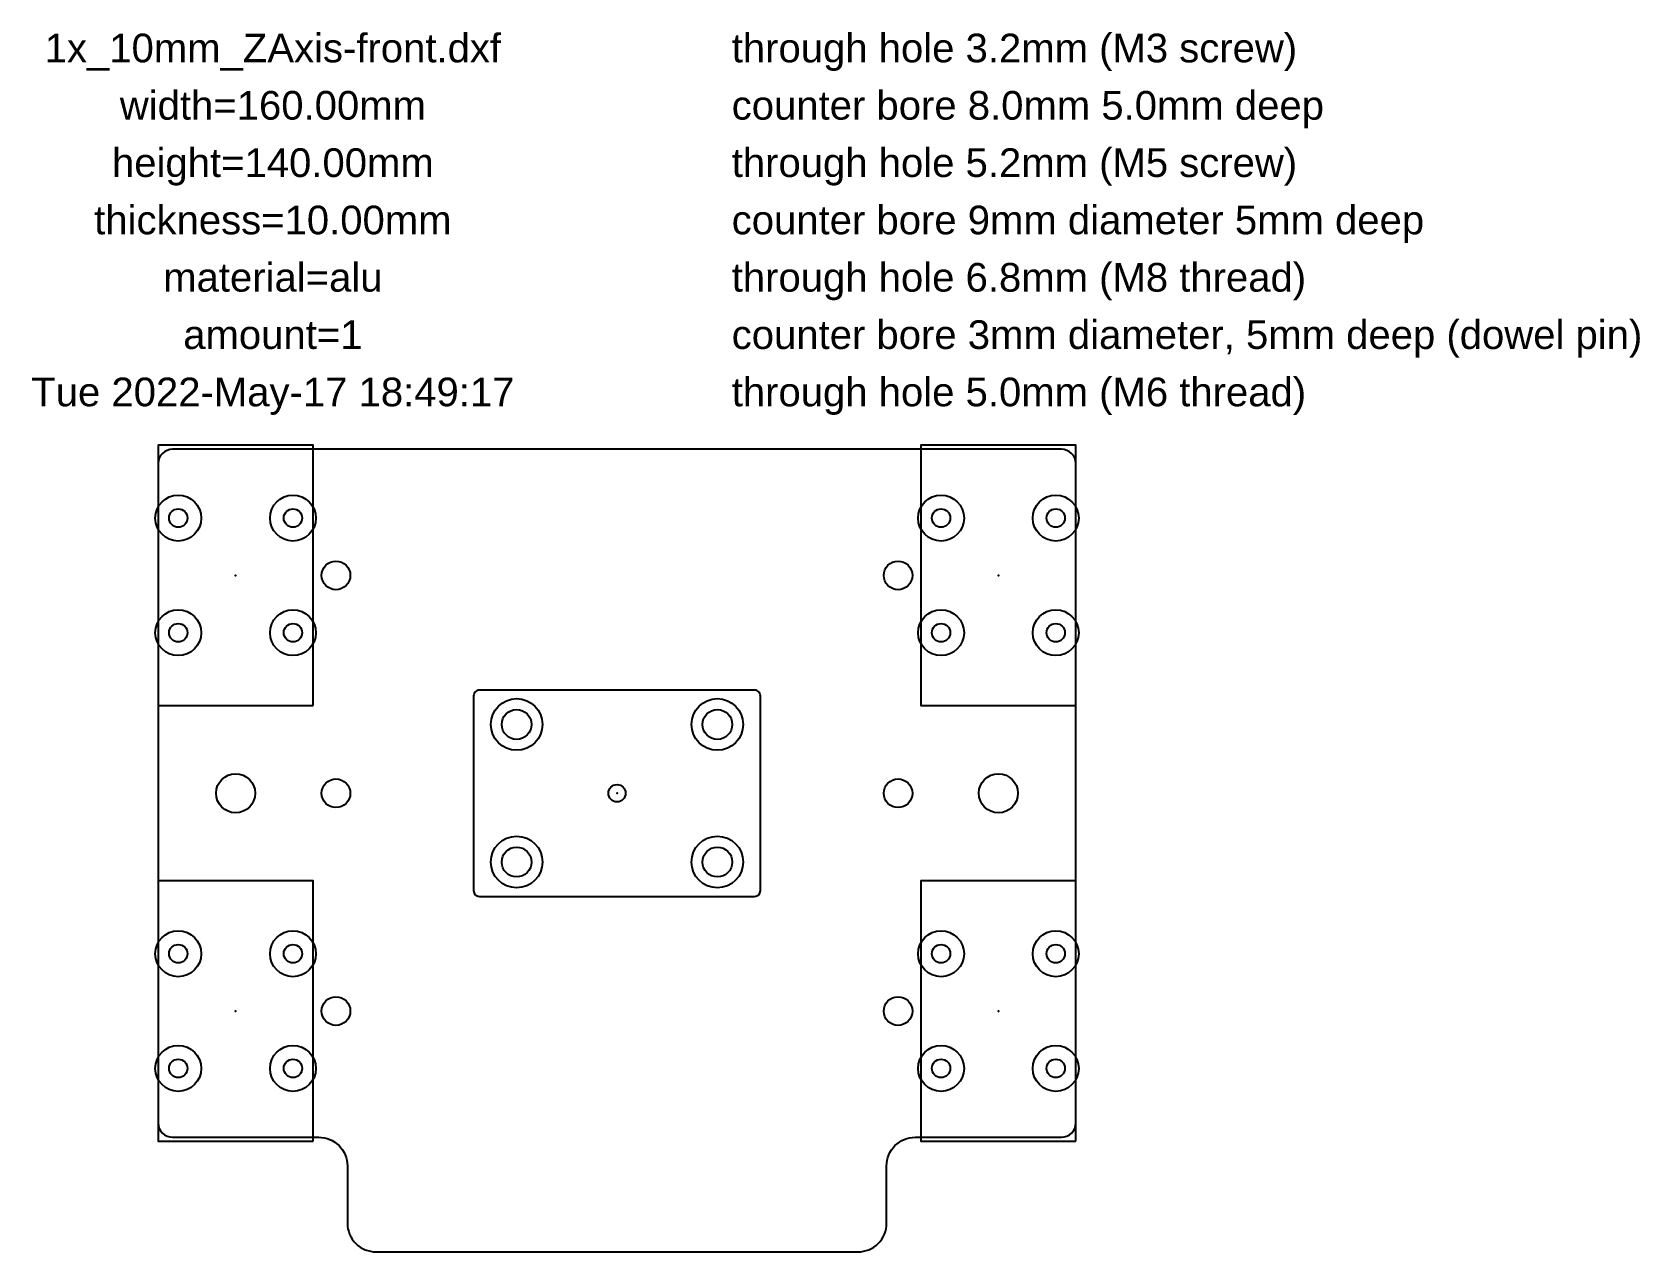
# Model space of a CAD drawing. Header units: millimetres. Extents: x -102 to 178, y 0 to 213.
import ezdxf
from ezdxf.enums import TextEntityAlignment as Align

# ---------------------------------------------------------------- set-up
doc = ezdxf.new("R2010")
doc.units = ezdxf.units.MM
for name, color, linetype in [('annotation', 7, 'Continuous'), ('cb3x5', 1, 'Continuous'), ('cb8x5', 5, 'Continuous'), ('cb9x5', 6, 'Continuous'), ('outline', 2, 'Continuous'), ('th32', 3, 'Continuous'), ('th50', 7, 'Continuous'), ('th52', 30, 'Continuous'), ('th68', 2, 'Continuous')]:
    doc.layers.add(name, color=color, linetype=linetype)
doc.styles.add('LiberationSans', font='LiberationSans-Regular.ttf')

msp = doc.modelspace()

# ---------------------------------------------------------------- linework, layer by layer
msp.add_lwpolyline([(-42, 0), (42, 0, 0.414214), (47, 5), (47, 15, -0.414214), (52, 20), (77.5, 20, 0.414214), (80, 22.5), (80, 137.5, 0.414214), (77.5, 140), (-77.5, 140, 0.414214), (-80, 137.5), (-80, 22.5, 0.414214), (-77.5, 20), (-52, 20, -0.414214), (-47, 15), (-47, 5, 0.414214)], format="xyb", close=True)
at = {"layer": 'cb3x5'}
msp.add_circle((0, 80), 1.5, dxfattribs=at)
at = {"layer": 'cb8x5'}
for centre in [(-76.5, 128), (-56.5, 128), (56.5, 128), (76.5, 128), (-76.5, 108), (-56.5, 108), (56.5, 108), (76.5, 108), (-76.5, 52), (-56.5, 52), (56.5, 52), (76.5, 52), (-76.5, 32), (-56.5, 32), (56.5, 32), (76.5, 32)]:
    msp.add_circle(centre, 4, dxfattribs=at)
at = {"layer": 'cb9x5'}
for centre in [(-17.5, 92), (17.5, 92), (-17.5, 68), (17.5, 68)]:
    msp.add_circle(centre, 4.5, dxfattribs=at)
at = {"layer": 'outline'}
for points in [[(-53, 95.3), (-53, 140.7), (-80, 140.7), (-80, 95.3)], [(80, 95.3), (80, 140.7), (53, 140.7), (53, 95.3)], [(-53, 19.3), (-53, 64.7), (-80, 64.7), (-80, 19.3)], [(80, 19.3), (80, 64.7), (53, 64.7), (53, 19.3)]]:
    msp.add_lwpolyline(points, close=True, dxfattribs=at)
msp.add_lwpolyline([(25, 63), (25, 97, 0.414214), (24, 98), (-24, 98, 0.414214), (-25, 97), (-25, 63, 0.414214), (-24, 62), (24, 62, 0.414214)], format="xyb", close=True, dxfattribs=at)
for p in [(-66.5, 118), (66.5, 118), (0, 80), (-66.5, 42), (66.5, 42)]:
    msp.add_point(p, dxfattribs=at)
at = {"layer": 'th32'}
for centre in [(-76.5, 128), (-56.5, 128), (56.5, 128), (76.5, 128), (-76.5, 108), (-56.5, 108), (56.5, 108), (76.5, 108), (-76.5, 52), (-56.5, 52), (56.5, 52), (76.5, 52), (-76.5, 32), (-56.5, 32), (56.5, 32), (76.5, 32)]:
    msp.add_circle(centre, 1.6, dxfattribs=at)
at = {"layer": 'th50'}
for centre in [(-49, 118), (49, 118), (-49, 80), (49, 80), (-49, 42), (49, 42)]:
    msp.add_circle(centre, 2.5, dxfattribs=at)
at = {"layer": 'th52'}
for centre in [(-17.5, 92), (17.5, 92), (-17.5, 68), (17.5, 68)]:
    msp.add_circle(centre, 2.6, dxfattribs=at)
at = {"layer": 'th68'}
for centre in [(-66.5, 80), (66.5, 80)]:
    msp.add_circle(centre, 3.4, dxfattribs=at)

# ---------------------------------------------------------------- texts
at = {"layer": 'annotation', "style": 'LiberationSans'}
for s, p in [('1x_10mm_ZAxis-front.dxf', (-60, 210)), ('width=160.00mm', (-60, 200)), ('height=140.00mm', (-60, 190)), ('thickness=10.00mm', (-60, 180)), ('material=alu', (-60, 170)), ('amount=1', (-60, 160)), ('Tue 2022-May-17 18:49:17', (-60, 150))]:
    msp.add_text(s, height=5, dxfattribs=at).set_placement(p, align=Align.MIDDLE_CENTER)
at = {"layer": 'cb3x5', "style": 'LiberationSans'}
msp.add_text('counter bore 3mm diameter, 5mm deep (dowel pin)', height=5, dxfattribs=at).set_placement((20, 160), align=Align.MIDDLE_LEFT)
at = {"layer": 'cb8x5', "style": 'LiberationSans'}
msp.add_text('counter bore 8.0mm 5.0mm deep', height=5, dxfattribs=at).set_placement((20, 200), align=Align.MIDDLE_LEFT)
at = {"layer": 'cb9x5', "style": 'LiberationSans'}
msp.add_text('counter bore 9mm diameter 5mm deep', height=5, dxfattribs=at).set_placement((20, 180), align=Align.MIDDLE_LEFT)
at = {"layer": 'th32', "style": 'LiberationSans'}
msp.add_text('through hole 3.2mm (M3 screw)', height=5, dxfattribs=at).set_placement((20, 210), align=Align.MIDDLE_LEFT)
at = {"layer": 'th50', "style": 'LiberationSans'}
msp.add_text('through hole 5.0mm (M6 thread)', height=5, dxfattribs=at).set_placement((20, 150), align=Align.MIDDLE_LEFT)
at = {"layer": 'th52', "style": 'LiberationSans'}
msp.add_text('through hole 5.2mm (M5 screw)', height=5, dxfattribs=at).set_placement((20, 190), align=Align.MIDDLE_LEFT)
at = {"layer": 'th68', "style": 'LiberationSans'}
msp.add_text('through hole 6.8mm (M8 thread)', height=5, dxfattribs=at).set_placement((20, 170), align=Align.MIDDLE_LEFT)

doc.saveas('drawing.dxf')
